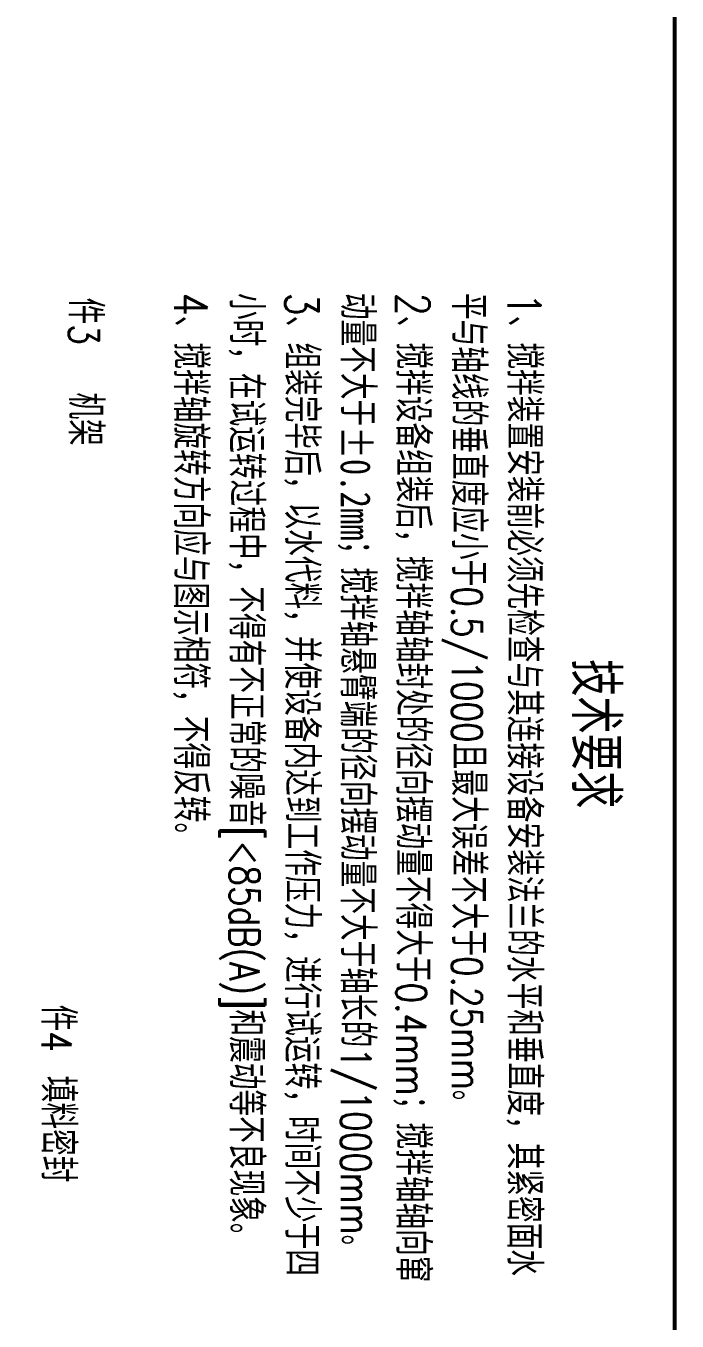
# Model space of a CAD drawing. Header units: millimetres. Extents: x 2000 to 3608, y -804 to 37.
# Drawn here: x 3295.9 to 3393.5, y -530.7 to -336.5 of the extents above; entities that cross this region are included whole.
import ezdxf

# ---------------------------------------------------------------- set-up
doc = ezdxf.new("R2010")
doc.units = ezdxf.units.MM
doc.layers.add('图框层', color=7, linetype='Continuous')
doc.layers.add('文本标注', color=6, linetype='Continuous')
doc.styles.add('样式 1', font='txt.shx', dxfattribs={"width": 0.8, "bigfont": 'hztxt.shx'})

msp = doc.modelspace()

# ---------------------------------------------------------------- linework, layer by layer
at = {"layer": '图框层', "color": 7}
msp.add_lwpolyline([(3106.18478807, -234.93816235, 0.7, 0.7, 0), (3106.18478807, -624.93816235, 0.6, 0.6, 0), (3393.18478807, -624.93816235, 0.6, 0.6, 0), (3393.18478807, -234.93816235, 0.6, 0.6, 0)], format="xyseb", close=True, dxfattribs=at)

# ---------------------------------------------------------------- texts
at = {"layer": '文本标注', "color": 7, "insert": (3384.76638676, -376.49110903), "char_height": 5, "width": 150.9747549905, "attachment_point": 1, "rotation": 270, "style": '样式 1'}
msp.add_mtext('{\\H1.4x;           技术要求}\\P1、搅拌装置安装前必须先检查与其连接设备安装法兰的水平和垂直度，其紧密面水平与轴线的垂直度应小于{\\H0.9x;0.5/1000}且最大误差不大于{\\H0.9x;0.25mm}。\\P2、搅拌设备组装后，搅拌轴轴封处的径向摆动量不得大于{\\H0.9x;0.4mm}；搅拌轴轴向窜动量不大于{\\Ftxt|c134;\\H0.9x;%%P0.2mm}；搅拌轴悬臂端的径向摆动量不大于轴长的{\\H0.9x;1/1000mm}。\\P3、组装完毕后，以水代料，并使设备内达到工作压力，进行试运转，时间不少于四小时，在试运转过程中，不得有不正常的噪音{\\H0.9x;[<85dB(A)]}和震动等不良现象。\\P4、搅拌轴旋转方向应与图示相符，不得反转。', dxfattribs=at)
at = {"layer": '文本标注', "color": 7, "char_height": 5, "attachment_point": 5, "rotation": 270, "style": '样式 1'}
for s, insert in [('件{\\H0.9x;3}  机架', (3304.80633359, -388.30994231)), ('件{\\H0.9x;4} 填料密封', (3300.71318079, -496.55928015))]:
    msp.add_mtext(s, dxfattribs=dict(at, insert=insert))

doc.saveas('drawing.dxf')
